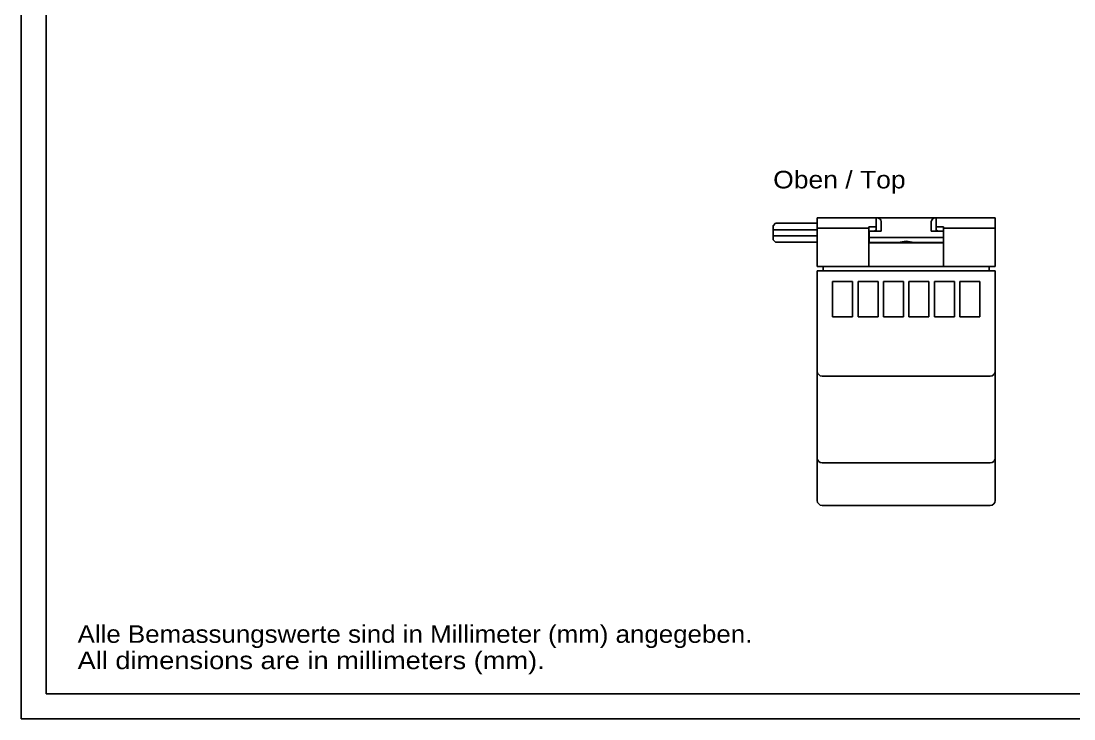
# Model space of a CAD drawing. Extents: x 0 to 420, y 0 to 297.
# Drawn here: x 0 to 210, y 0 to 139.2 of the extents above; entities that cross this region are included whole.
import ezdxf
from ezdxf.enums import TextEntityAlignment as Align

# ---------------------------------------------------------------- set-up
doc = ezdxf.new("R2010")
doc.units = 0
doc.header["$LTSCALE"] = 23.1
doc.layers.get('0').update_dxf_attribs({"linetype": 'CONTINUOUS'})
for name, color, linetype in [('13000_TOP', 7, 'CONTINUOUS'), ('13300_TOP_GERMAN_ENGLISH', 7, 'CONTINUOUS'), ('90000_FRAME', 7, 'CONTINUOUS')]:
    doc.layers.add(name, color=color, linetype=linetype)

msp = doc.modelspace()

# ---------------------------------------------------------------- linework, layer by layer
at = {"layer": '13000_TOP', "color": 7, "linetype": 'CONTINUOUS'}
for p, q in [((150, 98.4), (150.5, 98.9)), ((158.6, 98.9), (150.5, 98.9)), ((158.8, 90.3), (158.8, 100)), ((158.8, 100), (170.55, 100)), ((170.55, 97.6), (170.55, 100)), ((170.575, 100), (182.525, 100)), ((170.897, 99.961), (170.575, 100)), ((170.575, 100), (170.575, 97.5)), ((171.151, 99.854), (170.897, 99.961)), ((171.342, 99.695), (171.151, 99.854)), ((171.473, 99.494), (171.342, 99.695)), ((171.55, 99.259), (171.473, 99.494)), ((171.575, 99), (171.55, 99.259)), ((171.575, 99), (171.575, 97.3)), ((181.55, 99.259), (181.525, 99)), ((181.525, 99), (181.525, 97.3)), ((181.627, 99.494), (181.55, 99.259)), ((181.758, 99.695), (181.627, 99.494)), ((181.949, 99.854), (181.758, 99.695)), ((182.203, 99.961), (181.949, 99.854)), ((182.525, 100), (182.203, 99.961)), ((182.525, 100), (182.525, 97.5)), ((182.55, 100), (194.3, 100)), ((182.55, 97.6), (182.55, 100)), ((194.3, 90.3), (194.3, 100)), ((150, 95.6), (150, 98.4)), ((150, 97.62), (158.6, 97.62)), ((158.8, 98.032), (158.849, 97.989)), ((158.849, 97.989), (158.993, 97.95)), ((158.993, 97.95), (159.214, 97.919)), ((159.214, 97.919), (159.493, 97.899)), ((159.493, 97.899), (159.8, 97.892)), ((169.1, 97.892), (159.8, 97.892)), ((169.1, 98.173), (170.55, 98.173)), ((169.1, 90.3), (169.1, 98.173)), ((169.15, 95.05), (169.15, 97.1)), ((169.3, 97.3), (171.575, 97.3)), ((170.25, 97.3), (170.55, 97.6)), ((183.8, 97.3), (181.525, 97.3)), ((182.55, 98.173), (184, 98.173)), ((182.85, 97.3), (182.55, 97.6)), ((183.95, 95.05), (183.95, 97.1)), ((184, 90.3), (184, 98.173)), ((193.3, 97.892), (184, 97.892)), ((193.3, 97.892), (193.607, 97.899)), ((193.607, 97.899), (193.886, 97.919)), ((193.886, 97.919), (194.107, 97.95)), ((194.107, 97.95), (194.251, 97.989)), ((194.251, 97.989), (194.3, 98.032)), ((150, 96.4), (158.6, 96.4)), ((150, 95.6), (150.5, 95.1)), ((158.6, 95.1), (150.5, 95.1)), ((169.1, 95), (184, 95)), ((169.15, 96.05), (183.95, 96.05)), ((169.15, 95.05), (175.172, 95.05)), ((175.05, 95), (175.05, 95.05)), ((177.928, 95.05), (183.95, 95.05)), ((178.05, 95), (178.05, 95.05)), ((179.45, 95.05), (179.501, 95.048)), ((179.501, 95.048), (179.546, 95.041)), ((179.546, 95.041), (179.587, 95.031)), ((179.587, 95.031), (179.623, 95.017)), ((179.623, 95.017), (179.651, 95.001)), ((180.05, 95.05), (180.172, 95.034)), ((180.172, 95.034), (180.255, 95)), ((180.85, 95), (180.85, 95.05)), ((158.8, 90.3), (194.3, 90.3)), ((160, 90.3), (160, 89.4)), ((193.1, 90.3), (193.1, 89.4)), ((158.8, 89.4), (194.3, 89.4)), ((158.8, 43.6), (158.8, 89.4)), ((194.3, 89.4), (194.3, 43.6)), ((161.85, 87.25), (165.85, 87.25)), ((161.85, 80.25), (161.85, 87.25)), ((165.85, 80.25), (165.85, 87.25)), ((166.93, 87.25), (170.93, 87.25)), ((166.93, 87.25), (166.93, 80.25)), ((170.93, 87.25), (170.93, 80.25)), ((172.01, 87.25), (176.01, 87.25)), ((172.01, 87.25), (172.01, 80.25)), ((176.01, 87.25), (176.01, 80.25)), ((177.09, 87.25), (181.09, 87.25)), ((177.09, 87.25), (177.09, 80.25)), ((181.09, 87.25), (181.09, 80.25)), ((182.17, 87.25), (186.17, 87.25)), ((182.17, 87.25), (182.17, 80.25)), ((186.17, 87.25), (186.17, 80.25)), ((187.25, 87.25), (191.25, 87.25)), ((187.25, 87.25), (187.25, 80.25)), ((191.25, 87.25), (191.25, 80.25)), ((161.85, 80.25), (165.85, 80.25)), ((166.93, 80.25), (170.93, 80.25)), ((172.01, 80.25), (176.01, 80.25)), ((177.09, 80.25), (181.09, 80.25)), ((182.17, 80.25), (186.17, 80.25)), ((187.25, 80.25), (191.25, 80.25)), ((193.3, 68.4), (159.8, 68.4)), ((193.3, 51.1), (159.8, 51.1)), ((193.3, 42.6), (159.8, 42.6))]:
    msp.add_line(p, q, dxfattribs=at)
for centre, radius, start, end in [((158.6, 99.1), 0.2, 270, 360), ((158.6, 97.8), 0.2, 270, 360), ((169.3, 97.1), 0.2, 90, 180), ((169.35, 97.1), 0.2, 127.6174, 180), ((170.375, 97.5), 0.2, 270, 360), ((182.725, 97.5), 0.2, 180, 270), ((183.8, 97.1), 0.2, 0, 90), ((183.75, 97.1), 0.2, 0, 75.61283), ((158.6, 96.2), 0.2, 0, 90), ((158.6, 94.9), 0.2, 0, 90), ((176.55, 91.3), 4, 68.06115, 111.93885), ((179.05, 94.85), 0.2, 49.19822, 90), ((159.8, 69.4), 1, 180, 270), ((193.3, 69.4), 1, 270, 360), ((159.8, 52.1), 1, 180, 270), ((193.3, 52.1), 1, 270, 360), ((159.8, 43.6), 1, 180, 270), ((193.3, 43.6), 1, 270, 360)]:
    msp.add_arc(centre, radius, start, end, dxfattribs=at)
at = {"layer": '90000_FRAME', "color": 7, "linetype": 'CONTINUOUS'}
for p, q in [((0, 297), (0, 0)), ((5, 292), (5, 5)), ((5, 5), (415, 5)), ((0, 0), (420, 0))]:
    msp.add_line(p, q, dxfattribs=at)

# ---------------------------------------------------------------- texts
at = {"color": 7, "linetype": 'CONTINUOUS'}
for s, p, p2 in [('Alle Bemassungswerte sind in Millimeter (mm) angegeben.', (11.276, 15.19), (145.859, 15.19)), ('All dimensions are in millimeters (mm).', (11.276, 9.94), (104.442, 9.94))]:
    msp.add_text(s, height=3.5, dxfattribs=at).set_placement(p, p2, align=Align.FIT)
at = {"layer": '13300_TOP_GERMAN_ENGLISH', "color": 7, "linetype": 'CONTINUOUS'}
msp.add_text('Oben / Top', height=3.5, dxfattribs=at).set_placement((150.011, 105.855), (176.427, 105.855), align=Align.FIT)

doc.saveas('drawing.dxf')
